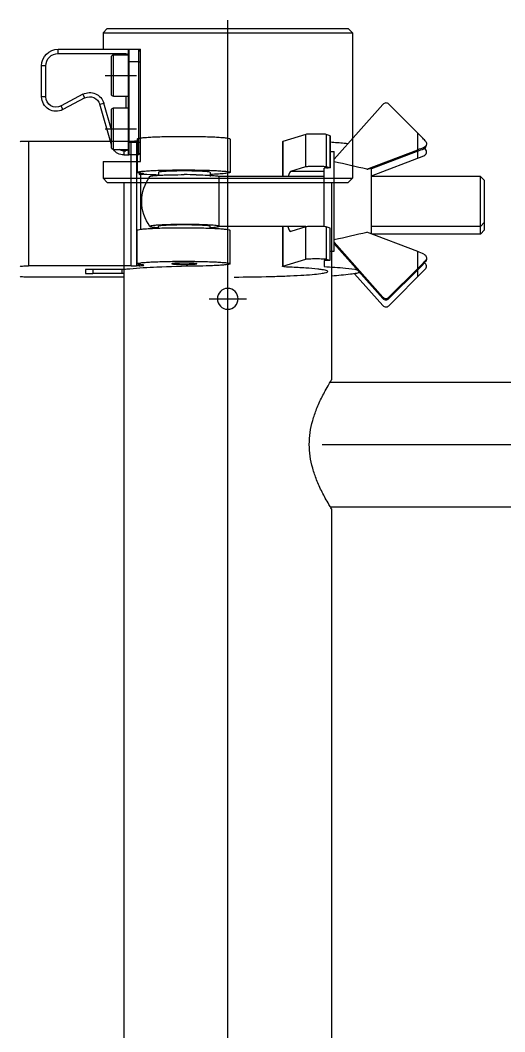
# Model space of a CAD drawing. Header units: millimetres. Extents: x -73584 to -37571, y -61249 to -50748.
# Drawn here: x -48039.7 to -47923, y -52614.4 to -52371.2 of the extents above; entities that cross this region are included whole.
import ezdxf

# ---------------------------------------------------------------- set-up
doc = ezdxf.new("R2010")
doc.units = ezdxf.units.MM
doc.header["$LTSCALE"] = 200
doc.linetypes.add('DOT_CENTER', pattern=[14, 12, -1, 0, -1])
doc.layers.add('1', color=7, linetype='Continuous')

# ---------------------------------------------------------------- blocks, each defined once
blk = doc.blocks.new('23-D0018-A_STEP-LADDER_TUBE-Ø30xS3_STACKING_Absen_4__91', base_point=(-405.2, -368.81))
at = {"color": 7, "linetype": 'Continuous'}
for p, q in [((-405.2, -168.19), (-405.2, -368.81)), ((-375.2, -168.19), (-375.2, -368.81))]:
    blk.add_line(p, q, dxfattribs=at)
at = {"layer": '1', "color": 1, "linetype": 'DOT_CENTER'}
blk.add_line((-390.2, -166.19), (-390.2, -370.81), dxfattribs=at)
blk = doc.blocks.new('DOWEL-PIN_DIN-7_Ø5h8x12_ALUMINUM_3__103', base_point=(-427.7, -146))
at = {"color": 7, "linetype": 'Continuous'}
blk.add_circle((-425.2, -143.5), 2.5, dxfattribs=at)
at = {"layer": '1', "color": 1, "linetype": 'DOT_CENTER'}
for p, q in [((-425.2, -139), (-425.2, -148)), ((-420.7, -143.5), (-429.7, -143.5))]:
    blk.add_line(p, q, dxfattribs=at)
blk = doc.blocks.new('DOWEL-PIN_DIN-7_Ø5h8x12_ALUMINUM__104', base_point=(-427.7, -146))
at = {"color": 7, "linetype": 'Continuous'}
blk.add_circle((-425.2, -143.5), 2.5, dxfattribs=at)
blk = doc.blocks.new('23-D0473-A_TUBE-1m-Ø50xS4-LADDER_STACKING_Absen__107', base_point=(-453.2, -168.5))
at = {"color": 7, "linetype": 'Continuous'}
for p, q in [((-453.2, -118.5), (459.8, -118.5)), ((-453.2, -118.5), (-453.2, -122.55)), ((-453.2, -122.55), (-453.2, -164.45)), ((-453.2, -164.45), (-453.2, -168.5)), ((-453.2, -168.5), (-405.7, -168.5)), ((-374.7, -168.5), (-155.7, -168.5))]:
    blk.add_line(p, q, dxfattribs=at)
blk.add_circle((-425.2, -143.5), 2.5, dxfattribs=at)
for points in [[(-390.2, -163.12), (-393.05, -163.32), (-395.95, -163.94), (-398.72, -164.89), (-401.64, -166.21), (-403.11, -166.98), (-404.62, -167.85), (-405.16, -168.17), (-405.7, -168.5)], [(-374.7, -168.5), (-375.24, -168.17), (-375.78, -167.85), (-377.29, -166.98), (-378.75, -166.21), (-381.68, -164.89), (-384.45, -163.94), (-387.36, -163.32), (-390.2, -163.12)]]:
    blk.add_spline(points, degree=3, dxfattribs=at)
blk = doc.blocks.new('23-D0472-A_BACK-LADDER_STACKING_Absen__109', base_point=(-490.2, -173.5))
at = {"color": 7, "linetype": 'Continuous'}
for p, q in [((-490.2, -114.5), (-489.2, -113.5)), ((-489.2, -113.5), (-485.2, -113.5)), ((-489.2, -113.5), (-489.2, -173.5)), ((-485.2, -113.5), (-485.2, -119.7)), ((-458.2, -113.5), (-454.2, -113.5)), ((-458.2, -113.5), (-458.2, -122.5)), ((-454.2, -113.5), (-454.2, -173.5)), ((-453.2, -114.5), (-454.2, -113.5)), ((-490.2, -114.5), (-490.2, -172.5)), ((-453.2, -114.5), (-453.2, -118.5)), ((-453.2, -118.5), (-453.2, -122.55)), ((-485.2, -119.7), (-485.2, -122)), ((-485.2, -122), (-485.2, -122.5)), ((-484.7, -122.5), (-485.2, -122.5)), ((-482.2, -122.5), (-484.7, -122.5)), ((-462.8, -122.5), (-482.2, -122.5)), ((-460.3, -122.5), (-462.8, -122.5)), ((-458.2, -122.5), (-460.3, -122.5)), ((-453.2, -122.55), (-453.2, -164.45)), ((-453.2, -164.45), (-453.2, -168.5)), ((-453.2, -168.5), (-453.2, -172.5)), ((-490.2, -172.5), (-489.2, -173.5)), ((-453.2, -172.5), (-454.2, -173.5)), ((-489.2, -173.5), (-454.2, -173.5))]:
    blk.add_line(p, q, dxfattribs=at)
blk.add_circle((-425.2, -143.5), 2.5, dxfattribs=at)
at = {"layer": '1', "color": 1, "linetype": 'DOT_CENTER'}
blk.add_line((511.8, -143.5), (-492.2, -143.5), dxfattribs=at)
blk = doc.blocks.new('PH_23_LADDER-1m-KOLOM_STACKING_Absen__110', base_point=(-490.2, -173.5))
for name, p in [('23-D0472-A_BACK-LADDER_STACKING_Absen__109', (-490.2, -173.5)), ('23-D0473-A_TUBE-1m-Ø50xS4-LADDER_STACKING_Absen__107', (-453.2, -168.5)), ('DOWEL-PIN_DIN-7_Ø5h8x12_ALUMINUM_3__103', (-427.7, -146)), ('DOWEL-PIN_DIN-7_Ø5h8x12_ALUMINUM__104', (-427.7, -146))]:
    blk.add_blockref(name, p)
blk = doc.blocks.new('23-A0235-B_WELDING-ASSEMBLY_LADDER-1m_STACKING_Absen__111', base_point=(-490.2, -423.5))
for name, p in [('PH_23_LADDER-1m-KOLOM_STACKING_Absen__110', (-490.2, -173.5)), ('23-D0018-A_STEP-LADDER_TUBE-Ø30xS3_STACKING_Absen_4__91', (-405.2, -368.81))]:
    blk.add_blockref(name, p)
blk = doc.blocks.new('LOW-HEAD-SOCKET-CAP-SCREW_DIN-7984_M6x10_A2-70_STAINLESS-STEEL_2__112', base_point=(-471.1, -119.5))
at = {"color": 7, "linetype": 'Continuous'}
for p, q in [((-471.1, -116), (-471.1, -119.5)), ((-468.1, -115.5), (-470.6, -115.5)), ((-466.1, -115.5), (-468.1, -115.5)), ((-464.1, -115.5), (-466.1, -115.5)), ((-462.24, -115.5), (-464.1, -115.5)), ((-461.6, -115.5), (-462.24, -115.5)), ((-461.1, -116), (-461.1, -119.5)), ((-471.1, -119.5), (-469.1, -119.5)), ((-469.1, -119.5), (-466.1, -119.5)), ((-466.1, -119.5), (-463.1, -119.5)), ((-463.1, -119.5), (-462.8, -119.5)), ((-462.8, -119.5), (-461.3, -119.5)), ((-461.3, -119.5), (-461.1, -119.5))]:
    blk.add_line(p, q, dxfattribs=at)
at = {"color": 140, "linetype": 'Continuous'}
for p, q in [((-466.1, -116), (-471.1, -116)), ((-461.1, -116), (-466.1, -116))]:
    blk.add_line(p, q, dxfattribs=at)
at = {"color": 7, "linetype": 'Continuous'}
for centre, start, end in [((-470.6, -116), 90, 180), ((-461.6, -116), 1.4869, 90), ((-461.6, -116), 0, 1.4869)]:
    blk.add_arc(centre, 0.5, start, end, dxfattribs=at)
blk = doc.blocks.new('LOW-HEAD-SOCKET-CAP-SCREW_DIN-7984_M6x10_A2-70_STAINLESS-STEEL_4__113', base_point=(-471.1, -119.5))
at = {"color": 7, "linetype": 'Continuous'}
for p, q in [((-471.1, -116), (-471.1, -119.5)), ((-468.1, -115.5), (-470.6, -115.5)), ((-466.1, -115.5), (-468.1, -115.5)), ((-464.1, -115.5), (-466.1, -115.5)), ((-462.24, -115.5), (-464.1, -115.5)), ((-461.6, -115.5), (-462.24, -115.5)), ((-461.1, -116), (-461.1, -119.5)), ((-471.1, -119.5), (-469.1, -119.5)), ((-469.1, -119.5), (-466.1, -119.5)), ((-466.1, -119.5), (-463.1, -119.5)), ((-463.1, -119.5), (-462.8, -119.5)), ((-462.8, -119.5), (-461.3, -119.5)), ((-461.3, -119.5), (-461.1, -119.5))]:
    blk.add_line(p, q, dxfattribs=at)
at = {"color": 140, "linetype": 'Continuous'}
for p, q in [((-466.1, -116), (-471.1, -116)), ((-461.1, -116), (-466.1, -116))]:
    blk.add_line(p, q, dxfattribs=at)
at = {"color": 7, "linetype": 'Continuous'}
for centre, start, end in [((-470.6, -116), 90, 180), ((-461.6, -116), 1.4869, 90), ((-461.6, -116), 0, 1.4869)]:
    blk.add_arc(centre, 0.5, start, end, dxfattribs=at)
at = {"layer": '1', "color": 1, "linetype": 'DOT_CENTER'}
blk.add_line((-466.1, -114), (-466.1, -121.5), dxfattribs=at)
blk = doc.blocks.new('LOW-HEAD-SOCKET-CAP-SCREW_DIN-7984_M6x10_A2-70_STAINLESS-STEEL_3__114', base_point=(-483.9, -119.5))
at = {"color": 140, "linetype": 'Continuous'}
for p, q in [((-478.9, -116), (-483.9, -116)), ((-473.9, -116), (-478.9, -116))]:
    blk.add_line(p, q, dxfattribs=at)
at = {"color": 7, "linetype": 'Continuous'}
for p, q in [((-483.9, -116), (-483.9, -119.5)), ((-480.9, -115.5), (-483.4, -115.5)), ((-478.9, -115.5), (-480.9, -115.5)), ((-476.9, -115.5), (-478.9, -115.5)), ((-474.4, -115.5), (-476.9, -115.5)), ((-473.9, -116), (-473.9, -119.5)), ((-483.9, -119.5), (-483.7, -119.5)), ((-483.7, -119.5), (-482.2, -119.5)), ((-482.2, -119.5), (-481.9, -119.5)), ((-481.9, -119.5), (-478.9, -119.5)), ((-478.9, -119.5), (-475.9, -119.5)), ((-475.9, -119.5), (-473.9, -119.5))]:
    blk.add_line(p, q, dxfattribs=at)
for centre, start, end in [((-483.4, -116), 90, 180), ((-474.4, -116), 0, 90)]:
    blk.add_arc(centre, 0.5, start, end, dxfattribs=at)
blk = doc.blocks.new('LOW-HEAD-SOCKET-CAP-SCREW_DIN-7984_M6x10_A2-70_STAINLESS-STEEL__115', base_point=(-483.9, -119.5))
at = {"color": 140, "linetype": 'Continuous'}
for p, q in [((-478.9, -116), (-483.9, -116)), ((-473.9, -116), (-478.9, -116))]:
    blk.add_line(p, q, dxfattribs=at)
at = {"color": 7, "linetype": 'Continuous'}
for p, q in [((-483.9, -116), (-483.9, -119.5)), ((-480.9, -115.5), (-483.4, -115.5)), ((-478.9, -115.5), (-480.9, -115.5)), ((-476.9, -115.5), (-478.9, -115.5)), ((-474.4, -115.5), (-476.9, -115.5)), ((-473.9, -116), (-473.9, -119.5)), ((-483.9, -119.5), (-483.7, -119.5)), ((-483.7, -119.5), (-482.2, -119.5)), ((-482.2, -119.5), (-481.9, -119.5)), ((-481.9, -119.5), (-478.9, -119.5)), ((-478.9, -119.5), (-475.9, -119.5)), ((-475.9, -119.5), (-473.9, -119.5))]:
    blk.add_line(p, q, dxfattribs=at)
for centre, start, end in [((-483.4, -116), 90, 180), ((-474.4, -116), 0, 90)]:
    blk.add_arc(centre, 0.5, start, end, dxfattribs=at)
at = {"layer": '1', "color": 1, "linetype": 'DOT_CENTER'}
blk.add_line((-478.9, -114), (-478.9, -121.5), dxfattribs=at)
blk = doc.blocks.new('23-D0469-A_CLAMP-HOOK_Absen-M2_9__116', base_point=(-485.2, -122.5))
at = {"color": 7, "linetype": 'Continuous'}
for p, q in [((-473.79, -98.7), (-481.2, -98.7)), ((-473.79, -99.7), (-481.2, -99.7)), ((-485.2, -102.7), (-485.2, -113.5)), ((-484.2, -102.7), (-484.2, -119)), ((-474.39, -108.66), (-471.58, -103.37)), ((-473.51, -109.13), (-470.7, -103.84)), ((-485.2, -113.5), (-485.2, -119.7)), ((-465.86, -115.5), (-472.26, -113.66)), ((-462.24, -115.5), (-471.99, -112.7)), ((-460.8, -118.46), (-460.8, -119)), ((-459.8, -118.46), (-459.8, -119.7)), ((-485, -119.5), (-485.2, -119.7)), ((-485.2, -119.7), (-485.2, -122)), ((-485.2, -119.7), (-482.2, -119.7)), ((-485, -119.5), (-483.9, -119.5)), ((-483.9, -119.5), (-483.7, -119.5)), ((-483.7, -119.5), (-482.2, -119.5)), ((-482.2, -119.5), (-481.9, -119.5)), ((-482.2, -119.7), (-462.8, -119.7)), ((-481.9, -119.5), (-478.9, -119.5)), ((-478.9, -119.5), (-475.9, -119.5)), ((-475.9, -119.5), (-473.9, -119.5)), ((-473.9, -119.5), (-471.1, -119.5)), ((-471.1, -119.5), (-469.1, -119.5)), ((-469.1, -119.5), (-466.1, -119.5)), ((-466.1, -119.5), (-463.1, -119.5)), ((-463.1, -119.5), (-462.8, -119.5)), ((-462.8, -119.5), (-461.3, -119.5)), ((-462.8, -119.7), (-459.8, -119.7)), ((-461.3, -119.5), (-461.1, -119.5)), ((-461.1, -119.5), (-460, -119.5)), ((-460, -119.5), (-459.8, -119.7)), ((-459.8, -122), (-459.8, -119.7)), ((-485.2, -122), (-482.2, -122)), ((-484.7, -122.5), (-485.2, -122)), ((-482.2, -122.5), (-484.7, -122.5)), ((-482.2, -122), (-462.8, -122)), ((-462.8, -122.5), (-482.2, -122.5)), ((-462.8, -122), (-459.8, -122)), ((-460.3, -122.5), (-462.8, -122.5)), ((-460.3, -122.5), (-459.8, -122))]:
    blk.add_line(p, q, dxfattribs=at)
at = {"color": 140, "linetype": 'Continuous'}
for p, q in [((-481.2, -99.7), (-481.2, -98.7)), ((-473.79, -99.7), (-473.79, -98.7)), ((-484.2, -102.7), (-485.2, -102.7)), ((-470.7, -103.84), (-471.58, -103.37)), ((-473.51, -109.13), (-474.39, -108.66)), ((-471.99, -112.7), (-472.26, -113.66)), ((-484.2, -119), (-483.9, -119)), ((-473.9, -119), (-471.1, -119)), ((-461.1, -119), (-460.8, -119)), ((-460.8, -118.46), (-459.8, -118.46)), ((-482.2, -119.5), (-482.2, -119.7)), ((-482.2, -122), (-482.2, -119.7)), ((-462.8, -119.5), (-462.8, -119.7)), ((-462.8, -122), (-462.8, -119.7)), ((-482.2, -122), (-482.2, -122.5)), ((-462.8, -122.5), (-462.8, -122))]:
    blk.add_line(p, q, dxfattribs=at)
at = {"color": 7, "linetype": 'Continuous'}
for centre, radius, start, end in [((-481.2, -102.7), 4, 90, 180), ((-481.2, -102.7), 3, 90, 180), ((-473.79, -102.2), 3.5, 332, 90), ((-473.79, -102.2), 2.5, 332, 90), ((-471.3, -110.3), 3.5, 152, 254), ((-471.3, -110.3), 2.5, 152, 254), ((-462.8, -118.46), 3, 0, 55.4858), ((-483.7, -119), 0.5, 180, 246.4218), ((-462.8, -118.46), 2, 0, 31.7883), ((-461.3, -119), 0.5, 293.5782, 0)]:
    blk.add_arc(centre, radius, start, end, dxfattribs=at)
blk = doc.blocks.new('PH_23-CLAMP-HOOK_2__117', base_point=(-485.2, -122.5))
for name, p in [('23-D0469-A_CLAMP-HOOK_Absen-M2_9__116', (-485.2, -122.5)), ('LOW-HEAD-SOCKET-CAP-SCREW_DIN-7984_M6x10_A2-70_STAINLESS-STEEL__115', (-483.9, -119.5)), ('LOW-HEAD-SOCKET-CAP-SCREW_DIN-7984_M6x10_A2-70_STAINLESS-STEEL_4__113', (-471.1, -119.5)), ('LOW-HEAD-SOCKET-CAP-SCREW_DIN-7984_M6x10_A2-70_STAINLESS-STEEL_3__114', (-483.9, -119.5)), ('LOW-HEAD-SOCKET-CAP-SCREW_DIN-7984_M6x10_A2-70_STAINLESS-STEEL_2__112', (-471.1, -119.5))]:
    blk.add_blockref(name, p)
blk = doc.blocks.new('23-A0225-B_LADDER-1m_STACKING_Absen__136', base_point=(-490.2, -463.62))
for name, p in [('PH_23-CLAMP-HOOK_2__117', (-485.2, -122.5)), ('23-A0235-B_WELDING-ASSEMBLY_LADDER-1m_STACKING_Absen__111', (-490.2, -423.5))]:
    blk.add_blockref(name, p)
blk = doc.blocks.new('*u405')
blk.add_blockref('23-A0225-B_LADDER-1m_STACKING_Absen__136', (61276.01, -511.73))

msp = doc.modelspace()

# ---------------------------------------------------------------- linework, layer by layer
at = {"color": 7, "linetype": 'Continuous'}
for p, q in [((-47952.365, -52391.385), (-47964.072, -52404.554)), ((-47943.998, -52398.28), (-47950.909, -52391.344)), ((-48011.473, -52399.757), (-48011.473, -52407.746)), ((-47989.16, -52399.757), (-47989.16, -52407.746)), ((-47970.955, -52398.63), (-47976.45, -52400.341)), ((-47970.955, -52406.369), (-47970.955, -52398.63)), ((-47965.073, -52398.916), (-47965.99, -52398.63)), ((-47965.99, -52398.63), (-47965.99, -52406.369)), ((-47965.066, -52398.92), (-47965.073, -52398.916)), ((-47965.073, -52406.655), (-47965.073, -52398.916)), ((-47965.066, -52398.92), (-47965.066, -52406.659)), ((-47943.998, -52402.333), (-47943.998, -52398.28)), ((-48012.931, -52400.285), (-48037.66, -52400.285)), ((-48037.66, -52400.285), (-48037.66, -52430.242)), ((-48012.931, -52430.242), (-48012.931, -52400.285)), ((-48011.474, -52400.252), (-48011.658, -52400.261)), ((-48011.658, -52400.261), (-48011.658, -52430.217)), ((-47976.523, -52400.387), (-47976.523, -52408.727)), ((-47976.45, -52400.341), (-47976.45, -52408.727)), ((-47942.507, -52402.06), (-47942.507, -52401.785)), ((-47942.157, -52402.11), (-47942.315, -52401.951)), ((-47965.066, -52402.717), (-47964.072, -52402.717)), ((-47964.072, -52426.716), (-47964.072, -52402.717)), ((-47956.211, -52406.998), (-47943.998, -52402.333)), ((-47943.998, -52402.654), (-47955.072, -52406.914)), ((-47955.072, -52408.572), (-47942.507, -52403.749)), ((-47943.998, -52404.321), (-47943.998, -52402.654)), ((-47974.513, -52407.477), (-47970.955, -52406.369)), ((-47966.472, -52420.791), (-47966.472, -52406.713)), ((-47965.99, -52406.369), (-47965.073, -52406.655)), ((-47965.972, -52406.686), (-47965.566, -52406.686)), ((-47965.073, -52406.655), (-47965.066, -52406.659)), ((-47955.072, -52406.727), (-47955.091, -52406.723)), ((-47955.072, -52422.54), (-47955.072, -52406.728)), ((-48011.03, -52407.907), (-48011.03, -52408.222)), ((-48010.701, -52408.208), (-48010.701, -52421.511)), ((-48006.41, -52407.737), (-48006.41, -52408.445)), ((-47993.91, -52407.737), (-47993.91, -52408.736)), ((-47966.472, -52408.727), (-47991.85, -52408.727)), ((-47991.85, -52408.727), (-47991.85, -52420.727)), ((-47974.513, -52407.477), (-47966.472, -52407.477)), ((-47928.91, -52408.727), (-47955.072, -52408.727)), ((-47927.91, -52409.727), (-47928.91, -52408.727)), ((-47928.91, -52422.572), (-47928.91, -52408.727)), ((-47927.91, -52421.572), (-47927.91, -52409.727)), ((-48006.454, -52421.01), (-48006.436, -52421.011)), ((-48006.41, -52421.225), (-48006.41, -52420.719)), ((-48000.16, -52421.127), (-48000.311, -52421.127)), ((-47993.91, -52421.237), (-47993.91, -52420.719)), ((-47993.885, -52421.011), (-47993.866, -52421.01)), ((-47970.955, -52420.727), (-47991.85, -52420.727)), ((-47976.523, -52420.727), (-47976.523, -52430.344)), ((-47976.45, -52420.727), (-47976.45, -52430.298)), ((-47970.955, -52420.848), (-47974.513, -52421.956)), ((-47970.955, -52428.587), (-47970.955, -52420.848)), ((-47965.073, -52421.134), (-47965.99, -52420.848)), ((-47965.99, -52420.848), (-47965.99, -52428.587)), ((-47965.066, -52421.138), (-47965.073, -52421.134)), ((-47965.073, -52428.872), (-47965.073, -52421.134)), ((-47965.066, -52428.877), (-47965.066, -52421.138)), ((-47928.91, -52420.727), (-47955.072, -52420.727)), ((-47927.91, -52419.727), (-47928.91, -52420.727)), ((-47927.91, -52421.572), (-47928.91, -52422.572)), ((-48011.473, -52429.714), (-48011.473, -52421.726)), ((-47989.16, -52429.714), (-47989.16, -52421.726)), ((-47974.513, -52421.956), (-47974.58, -52421.966)), ((-47943.998, -52426.8), (-47956.211, -52422.102)), ((-47928.91, -52422.572), (-47954.988, -52422.572)), ((-47964.072, -52424.525), (-47952.365, -52437.726)), ((-47952.365, -52438.07), (-47964.072, -52424.9)), ((-47976.45, -52430.298), (-47970.955, -52428.587)), ((-47966.472, -52428.931), (-47966.472, -52430.379)), ((-47965.99, -52428.587), (-47965.073, -52428.872)), ((-47965.566, -52428.904), (-47965.972, -52428.904)), ((-47965.073, -52428.872), (-47965.066, -52428.877)), ((-47965.066, -52426.717), (-47964.072, -52426.717)), ((-47964.71, -52426.717), (-47964.71, -52441.119)), ((-47943.998, -52430.853), (-47943.998, -52426.8)), ((-48012.931, -52430.242), (-48037.66, -52430.242)), ((-48023.96, -52431.134), (-48023.96, -52432.032)), ((-48015.089, -52431.073), (-48022.16, -52431.073)), ((-48022.16, -52431.073), (-48022.16, -52432.092)), ((-48015.089, -52432.092), (-48015.089, -52431.073)), ((-48011.03, -52429.875), (-48011.03, -52430.19)), ((-47950.909, -52437.77), (-47943.998, -52430.853)), ((-47950.909, -52439.819), (-47942.157, -52431.035)), ((-47943.998, -52431.174), (-47950.909, -52438.11)), ((-47943.998, -52432.882), (-47943.998, -52431.174)), ((-47942.157, -52429.293), (-47942.157, -52429.045)), ((-48014.71, -52432.923), (-48037.66, -52432.923)), ((-48015.089, -52432.092), (-48022.16, -52432.092)), ((-47959.164, -52432.109), (-47952.365, -52439.776)), ((-47952.365, -52438.07), (-47952.365, -52437.726)), ((-47950.909, -52437.77), (-47950.909, -52438.11)), ((-47964.723, -52441.14), (-47964.71, -52441.119))]:
    msp.add_line(p, q, dxfattribs=at)
for centre, radius, start, end in [((-47951.618, -52392.05), 1.001, 44.88191, 138.29412), ((-47942.865, -52402.816), 1, 291, 44.89564), ((-48477.315, -54649.213), 2301.973, 76.916378, 77.117177), ((-48005.289, -52541.606), 133.508, 92.32351, 92.46449), ((-48000.104, -52552.618), 144.328, 88.89834, 90.02243), ((-48470.759, -50182.228), 2298.216, 282.736611, 282.937627), ((-47998.766, -52721.729), 291.796, 92.40899, 92.53242), ((-47942.865, -52430.329), 1, 315.10436, 58.13171), ((-48015.087, -52468.747), 36.654, 89.40499, 90.00183), ((-47951.616, -52437.062), 1.001, 221.55947, 314.95883), ((-47951.618, -52437.404), 1.001, 221.70612, 315.11864), ((-47951.617, -52439.113), 1, 221.5632, 315.10354)]:
    msp.add_arc(centre, radius, start, end, dxfattribs=at)
for centre, major_axis, ratio, start_param, end_param in [((-47944.072, -52398.366), (-2.999, 3.01), 0.0267377, -2.2364289, -1.5689159), ((-47944.072, -52402.522), (3, 1.153), 0.0467462, 1.0039242, 1.5278866), ((-47944.072, -52402.522), (3, 1.153), 0.0467462, -1.5638098, -1.0398473), ((-47974.513, -52414.717), (0.069, 7.25), 0.171979, 0.0552947, 0.5985129), ((-47974.513, -52414.717), (0.069, 7.25), 0.171979, -3.7313822, -3.1399555), ((-47944.072, -52426.932), (3, -1.153), 0.0467463, 1.0398472, 1.5638096), ((-47944.072, -52431.089), (2.999, 3.01), 0.0267376, 0.8515066, 1.5190195), ((-47944.072, -52431.089), (2.999, 3.01), 0.0267376, -1.5726769, -0.9051639)]:
    msp.add_ellipse(centre, major_axis=major_axis, ratio=ratio, start_param=start_param, end_param=end_param, dxfattribs=at)
for points, knots in [([(-47989.16, -52399.757), (-47989.16, -52399.676), (-47989.574, -52399.609), (-47990.095, -52399.498), (-47991.176, -52399.412), (-47992.521, -52399.323), (-47994.2, -52399.253), (-47996.825, -52399.179), (-48000.317, -52399.145), (-48003.808, -52399.179), (-48006.434, -52399.253), (-48008.112, -52399.323), (-48009.457, -52399.412), (-48010.538, -52399.498), (-48011.059, -52399.609), (-48011.473, -52399.676), (-48011.473, -52399.757)], [0, 0, 0, 0, 0.0108903, 0.0396548, 0.0858834, 0.1479161, 0.2234169, 0.3095076, 0.4999991, 0.6904895, 0.7765794, 0.8520802, 0.914114, 0.9603439, 0.9891094, 1, 1, 1, 1]), ([(-47965.99, -52398.63), (-47966.265, -52398.545), (-47967.111, -52398.563), (-47968.472, -52398.489), (-47969.834, -52398.563), (-47970.68, -52398.545), (-47970.955, -52398.63)], [0, 0, 0, 0, 0.1735892, 0.5, 0.8264108, 1, 1, 1, 1]), ([(-48037.66, -52400.285), (-48037.915, -52400.285), (-48038.373, -52400.297), (-48039.039, -52400.291), (-48039.353, -52400.371), (-48039.66, -52400.34), (-48039.66, -52400.392)], [0, 0, 0, 0, 0.3813644, 0.7047286, 0.9214295, 1, 1, 1, 1]), ([(-48011.658, -52400.261), (-48011.753, -52400.265), (-48012.177, -52400.28), (-48012.601, -52400.285), (-48012.931, -52400.285)], [0, 0, 0, 0, 0.2228971, 1, 1, 1, 1]), ([(-47976.45, -52400.341), (-47976.469, -52400.347), (-47976.495, -52400.355), (-47976.523, -52400.377), (-47976.523, -52400.387)], [0, 0, 0, 0, 0.6687305, 1, 1, 1, 1]), ([(-47960.78, -52400.875), (-47961.08, -52400.84), (-47962.482, -52400.693), (-47963.888, -52400.587), (-47964.995, -52400.513)], [0, 0, 0, 0, 0.2136969, 1, 1, 1, 1]), ([(-47941.865, -52400.881), (-47941.865, -52400.989), (-47941.923, -52401.374), (-47942.246, -52401.693), (-47942.507, -52401.785)], [0, 0, 0, 0, 0.2798199, 1, 1, 1, 1]), ([(-47942.507, -52402.06), (-47942.24, -52401.949), (-47941.927, -52401.607), (-47941.866, -52401.209), (-47941.866, -52401.099)], [0, 0, 0, 0, 0.7250601, 1, 1, 1, 1]), ([(-47970.955, -52406.369), (-47970.68, -52406.283), (-47969.834, -52406.302), (-47968.472, -52406.227), (-47967.111, -52406.302), (-47966.265, -52406.283), (-47965.99, -52406.369)], [0, 0, 0, 0, 0.1735892, 0.5, 0.8264108, 1, 1, 1, 1]), ([(-47965.972, -52406.686), (-47966.09, -52406.686), (-47966.265, -52406.677), (-47966.396, -52406.707), (-47966.472, -52406.7), (-47966.472, -52406.713)], [0, 0, 0, 0, 0.7047364, 0.9214166, 1, 1, 1, 1]), ([(-47965.066, -52406.659), (-47965.066, -52406.672), (-47965.142, -52406.665), (-47965.273, -52406.695), (-47965.448, -52406.686), (-47965.566, -52406.686)], [0, 0, 0, 0, 0.0785834, 0.2952636, 1, 1, 1, 1]), ([(-47956.211, -52406.998), (-47955.964, -52406.922), (-47955.6, -52406.843), (-47955.215, -52406.696), (-47955.091, -52406.723)], [0, 0, 0, 0, 0.671777, 1, 1, 1, 1]), ([(-48011.473, -52407.746), (-48011.473, -52407.664), (-48011.059, -52407.598), (-48010.538, -52407.487), (-48009.457, -52407.4), (-48008.112, -52407.311), (-48006.434, -52407.241), (-48003.808, -52407.167), (-48000.317, -52407.134), (-47996.825, -52407.167), (-47994.2, -52407.241), (-47992.521, -52407.311), (-47991.176, -52407.4), (-47990.095, -52407.487), (-47989.574, -52407.598), (-47989.16, -52407.664), (-47989.16, -52407.746)], [0, 0, 0, 0, 0.0108903, 0.0396548, 0.0858834, 0.1479162, 0.2234169, 0.3095076, 0.4999992, 0.6904895, 0.7765794, 0.8520803, 0.9141141, 0.9603439, 0.9891094, 1, 1, 1, 1]), ([(-48010.219, -52408.021), (-48010.533, -52407.989), (-48010.953, -52407.938), (-48011.336, -52407.847), (-48011.473, -52407.781), (-48011.473, -52407.746)], [0, 0, 0, 0, 0.7267428, 0.9176709, 1, 1, 1, 1]), ([(-48011.03, -52408.222), (-48010.87, -52408.215), (-48010.595, -52408.199), (-48010.213, -52408.177), (-48010.033, -52408.138), (-48009.882, -52408.124), (-48009.882, -52408.095)], [0, 0, 0, 0, 0.416243, 0.7304012, 0.9270866, 1, 1, 1, 1]), ([(-48006.431, -52408.391), (-48006.829, -52408.38), (-48008.253, -52408.337), (-48009.676, -52408.274), (-48010.701, -52408.208)], [0, 0, 0, 0, 0.2791291, 1, 1, 1, 1]), ([(-48009.882, -52408.095), (-48009.882, -52408.064), (-48010.053, -52408.053), (-48010.135, -52408.03), (-48010.219, -52408.021)], [0, 0, 0, 0, 0.2691652, 1, 1, 1, 1]), ([(-48008.464, -52408.719), (-48008.419, -52408.657), (-48008.138, -52408.621), (-48007.662, -52408.53), (-48006.868, -52408.472), (-48005.852, -52408.406), (-48004.619, -52408.357), (-48002.7, -52408.304), (-48001.195, -52408.29), (-48000.16, -52408.29)], [0, 0, 0, 0, 0.0275379, 0.0894164, 0.1842142, 0.3086416, 0.4582166, 0.6274918, 1, 1, 1, 1]), ([(-47993.91, -52407.737), (-47993.91, -52407.692), (-47994.142, -52407.654), (-47994.434, -52407.592), (-47995.04, -52407.544), (-47995.793, -52407.494), (-47996.733, -52407.455), (-47998.204, -52407.413), (-48000.16, -52407.394), (-48002.116, -52407.413), (-48003.587, -52407.455), (-48004.527, -52407.494), (-48005.28, -52407.544), (-48005.886, -52407.592), (-48006.178, -52407.654), (-48006.41, -52407.692), (-48006.41, -52407.737)], [0, 0, 0, 0, 0.0108909, 0.0396568, 0.0858859, 0.1479173, 0.2234142, 0.3095023, 0.4999945, 0.6904864, 0.7765755, 0.8520748, 0.9141094, 0.9603412, 0.9891087, 1, 1, 1, 1]), ([(-47997.329, -52408.317), (-47997.004, -52408.323), (-47995.849, -52408.35), (-47994.695, -52408.393), (-47993.866, -52408.445)], [0, 0, 0, 0, 0.280961, 1, 1, 1, 1]), ([(-47989.16, -52407.746), (-47989.16, -52407.781), (-47989.298, -52407.847), (-47989.517, -52407.899), (-47989.924, -52407.968), (-47990.728, -52408.059), (-47992.076, -52408.157), (-47993.235, -52408.21), (-47993.895, -52408.235)], [0, 0, 0, 0, 0.0223684, 0.0742523, 0.1576159, 0.2717799, 0.5861174, 1, 1, 1, 1]), ([(-47993.866, -52408.445), (-47993.579, -52408.463), (-47993.091, -52408.499), (-47992.425, -52408.563), (-47992.099, -52408.632), (-47991.85, -52408.685), (-47991.85, -52408.736)], [0, 0, 0, 0, 0.4206167, 0.732054, 0.9253996, 1, 1, 1, 1]), ([(-48000.311, -52421.127), (-48001.735, -52421.127), (-48003.804, -52421.147), (-48006.431, -52421.221), (-48008.11, -52421.291), (-48009.456, -52421.38), (-48010.538, -52421.467), (-48011.059, -52421.578), (-48011.473, -52421.644), (-48011.473, -52421.726)], [0, 0, 0, 0, 0.3809454, 0.5531254, 0.7041339, 0.8282112, 0.9206801, 0.9782175, 1, 1, 1, 1]), ([(-48000.16, -52420.273), (-48001.244, -52420.273), (-48003.233, -52420.289), (-48005.598, -52420.38), (-48007.066, -52420.456), (-48007.869, -52420.565), (-48008.197, -52420.573), (-48008.491, -52420.699), (-48008.464, -52420.736)], [0, 0, 0, 0, 0.3894001, 0.7169011, 0.8405979, 0.9306278, 0.9836486, 1, 1, 1, 1]), ([(-48008.464, -52420.736), (-48008.428, -52420.786), (-48008.208, -52420.825), (-48007.83, -52420.901), (-48007.204, -52420.956), (-48006.727, -52420.993), (-48006.454, -52421.01)], [0, 0, 0, 0, 0.0915614, 0.2913356, 0.5967921, 1, 1, 1, 1]), ([(-47993.91, -52420.719), (-47993.91, -52420.673), (-47994.142, -52420.636), (-47994.434, -52420.574), (-47995.04, -52420.525), (-47995.793, -52420.475), (-47996.733, -52420.436), (-47998.204, -52420.394), (-48000.16, -52420.376), (-48002.116, -52420.394), (-48003.587, -52420.436), (-48004.527, -52420.475), (-48005.28, -52420.525), (-48005.886, -52420.574), (-48006.178, -52420.636), (-48006.41, -52420.673), (-48006.41, -52420.719)], [0, 0, 0, 0, 0.0108909, 0.0396568, 0.0858859, 0.1479173, 0.2234142, 0.3095023, 0.4999945, 0.6904864, 0.7765755, 0.8520748, 0.9141094, 0.9603412, 0.9891087, 1, 1, 1, 1]), ([(-47991.85, -52420.719), (-47991.85, -52420.658), (-47992.158, -52420.608), (-47992.547, -52420.526), (-47993.352, -52420.461), (-47994.354, -52420.395), (-47995.605, -52420.343), (-47997.56, -52420.288), (-47999.1, -52420.273), (-48000.16, -52420.273)], [0, 0, 0, 0, 0.0218006, 0.0793718, 0.1718764, 0.2959859, 0.4470113, 0.6191747, 1, 1, 1, 1]), ([(-47989.16, -52421.726), (-47989.16, -52421.645), (-47989.566, -52421.578), (-47990.079, -52421.469), (-47991.142, -52421.383), (-47992.465, -52421.294), (-47994.118, -52421.224), (-47996.71, -52421.149), (-47998.753, -52421.128), (-48000.16, -52421.127)], [0, 0, 0, 0, 0.0217423, 0.0790806, 0.1712574, 0.2950296, 0.4458214, 0.6179884, 1, 1, 1, 1]), ([(-47993.866, -52421.01), (-47993.579, -52420.992), (-47993.091, -52420.955), (-47992.425, -52420.892), (-47992.099, -52420.822), (-47991.85, -52420.77), (-47991.85, -52420.719)], [0, 0, 0, 0, 0.4206166, 0.7320538, 0.9253995, 1, 1, 1, 1]), ([(-47965.99, -52420.848), (-47966.265, -52420.763), (-47967.111, -52420.781), (-47968.472, -52420.707), (-47969.834, -52420.781), (-47970.68, -52420.763), (-47970.955, -52420.848)], [0, 0, 0, 0, 0.1735892, 0.5, 0.8264108, 1, 1, 1, 1]), ([(-47970.955, -52428.587), (-47970.68, -52428.501), (-47969.834, -52428.52), (-47968.472, -52428.445), (-47967.111, -52428.52), (-47966.265, -52428.501), (-47965.99, -52428.587)], [0, 0, 0, 0, 0.1735892, 0.5, 0.8264108, 1, 1, 1, 1]), ([(-47965.972, -52428.904), (-47966.09, -52428.904), (-47966.265, -52428.895), (-47966.396, -52428.925), (-47966.472, -52428.918), (-47966.472, -52428.931)], [0, 0, 0, 0, 0.7047364, 0.9214166, 1, 1, 1, 1]), ([(-47965.066, -52428.877), (-47965.066, -52428.89), (-47965.142, -52428.883), (-47965.273, -52428.913), (-47965.448, -52428.904), (-47965.566, -52428.904)], [0, 0, 0, 0, 0.0785834, 0.2952636, 1, 1, 1, 1]), ([(-47942.507, -52427.395), (-47942.24, -52427.506), (-47941.927, -52427.847), (-47941.866, -52428.246), (-47941.866, -52428.355)], [0, 0, 0, 0, 0.72506, 1, 1, 1, 1]), ([(-48039.66, -52430.349), (-48039.66, -52430.297), (-48039.353, -52430.327), (-48039.039, -52430.248), (-48038.373, -52430.254), (-48037.915, -52430.242), (-48037.66, -52430.242)], [0, 0, 0, 0, 0.0785706, 0.2952718, 0.618636, 1, 1, 1, 1]), ([(-48022.16, -52431.073), (-48022.344, -52431.073), (-48022.944, -52431.08), (-48023.546, -52431.088), (-48023.96, -52431.134)], [0, 0, 0, 0, 0.3067953, 1, 1, 1, 1]), ([(-48013.279, -52431.012), (-48013.382, -52431.023), (-48013.984, -52431.066), (-48014.588, -52431.073), (-48015.089, -52431.073)], [0, 0, 0, 0, 0.1714526, 1, 1, 1, 1]), ([(-47997.337, -52430.291), (-48000.484, -52430.337), (-48005.802, -52430.483), (-48011.12, -52430.766), (-48013.279, -52431.012)], [0, 0, 0, 0, 0.5916357, 1, 1, 1, 1]), ([(-48012.931, -52430.242), (-48012.817, -52430.242), (-48012.392, -52430.24), (-48011.968, -52430.231), (-48011.658, -52430.217)], [0, 0, 0, 0, 0.2695188, 1, 1, 1, 1]), ([(-48011.473, -52429.714), (-48011.473, -52429.633), (-48011.059, -52429.566), (-48010.538, -52429.455), (-48009.457, -52429.369), (-48008.112, -52429.28), (-48006.434, -52429.21), (-48003.808, -52429.136), (-48000.317, -52429.102), (-47996.825, -52429.136), (-47994.2, -52429.21), (-47992.521, -52429.28), (-47991.176, -52429.369), (-47990.095, -52429.455), (-47989.574, -52429.566), (-47989.16, -52429.633), (-47989.16, -52429.714)], [0, 0, 0, 0, 0.0108903, 0.0396548, 0.0858834, 0.1479162, 0.2234169, 0.3095076, 0.4999992, 0.6904895, 0.7765794, 0.8520803, 0.9141141, 0.9603439, 0.9891094, 1, 1, 1, 1]), ([(-48010.219, -52429.99), (-48010.533, -52429.957), (-48010.953, -52429.906), (-48011.336, -52429.815), (-48011.473, -52429.75), (-48011.473, -52429.714)], [0, 0, 0, 0, 0.7267428, 0.9176709, 1, 1, 1, 1]), ([(-48011.03, -52430.19), (-48010.87, -52430.184), (-48010.595, -52430.167), (-48010.213, -52430.145), (-48010.033, -52430.106), (-48009.882, -52430.092), (-48009.882, -52430.064)], [0, 0, 0, 0, 0.416243, 0.7304012, 0.9270866, 1, 1, 1, 1]), ([(-48009.882, -52430.064), (-48009.882, -52430.032), (-48010.053, -52430.021), (-48010.135, -52429.998), (-48010.219, -52429.99)], [0, 0, 0, 0, 0.2691652, 1, 1, 1, 1]), ([(-47997.16, -52429.706), (-47997.16, -52429.684), (-47997.271, -52429.666), (-47997.412, -52429.636), (-47997.702, -52429.613), (-47998.234, -52429.578), (-47999.072, -52429.552), (-48000.16, -52429.541), (-48001.248, -52429.552), (-48002.086, -52429.578), (-48002.618, -52429.613), (-48002.909, -52429.636), (-48003.049, -52429.666), (-48003.16, -52429.684), (-48003.16, -52429.706)], [0, 0, 0, 0, 0.0108955, 0.0396623, 0.0858844, 0.1479197, 0.3094949, 0.4999862, 0.6904787, 0.8520641, 0.9141072, 0.9603344, 0.9891039, 1, 1, 1, 1]), ([(-48003.16, -52429.706), (-48003.16, -52429.727), (-48003.049, -52429.745), (-48002.909, -52429.775), (-48002.618, -52429.798), (-48002.086, -52429.833), (-48001.248, -52429.859), (-48000.16, -52429.871), (-47999.072, -52429.859), (-47998.234, -52429.833), (-47997.702, -52429.798), (-47997.412, -52429.775), (-47997.271, -52429.745), (-47997.16, -52429.727), (-47997.16, -52429.706)], [0, 0, 0, 0, 0.0108955, 0.0396623, 0.0858844, 0.1479197, 0.3094949, 0.4999862, 0.6904787, 0.8520641, 0.9141072, 0.9603344, 0.9891039, 1, 1, 1, 1]), ([(-47989.16, -52429.714), (-47989.16, -52429.773), (-47989.435, -52429.845), (-47989.809, -52429.925), (-47990.557, -52430.008), (-47991.51, -52430.086), (-47992.715, -52430.155), (-47994.679, -52430.238), (-47996.244, -52430.274), (-47997.337, -52430.291)], [0, 0, 0, 0, 0.021399, 0.0757676, 0.163459, 0.2824674, 0.4297762, 0.6015398, 1, 1, 1, 1]), ([(-47976.523, -52430.344), (-47976.523, -52430.334), (-47976.495, -52430.312), (-47976.469, -52430.304), (-47976.45, -52430.298)], [0, 0, 0, 0, 0.3312695, 1, 1, 1, 1]), ([(-47976.402, -52430.402), (-47976.433, -52430.395), (-47976.472, -52430.386), (-47976.523, -52430.358), (-47976.523, -52430.344)], [0, 0, 0, 0, 0.6921785, 1, 1, 1, 1]), ([(-47974.705, -52430.55), (-47974.902, -52430.542), (-47975.468, -52430.507), (-47976.041, -52430.489), (-47976.402, -52430.402)], [0, 0, 0, 0, 0.3470845, 1, 1, 1, 1]), ([(-47965.66, -52431.583), (-47965.66, -52431.513), (-47965.913, -52431.374), (-47966.337, -52431.267), (-47967.103, -52431.124), (-47968.634, -52430.934), (-47971.211, -52430.724), (-47973.434, -52430.607), (-47974.705, -52430.55)], [0, 0, 0, 0, 0.0229578, 0.0745505, 0.1571797, 0.2704305, 0.583676, 1, 1, 1, 1]), ([(-47966.472, -52430.379), (-47964.766, -52430.477), (-47962.062, -52430.684), (-47959.346, -52430.969), (-47958.37, -52431.218)], [0, 0, 0, 0, 0.6292625, 1, 1, 1, 1]), ([(-48037.66, -52432.923), (-48037.915, -52432.923), (-48038.373, -52432.911), (-48039.039, -52432.918), (-48039.353, -52432.838), (-48039.66, -52432.869), (-48039.66, -52432.816)], [0, 0, 0, 0, 0.3813644, 0.7047286, 0.9214296, 1, 1, 1, 1]), ([(-48023.96, -52432.032), (-48023.857, -52432.043), (-48023.257, -52432.085), (-48022.657, -52432.092), (-48022.16, -52432.092)], [0, 0, 0, 0, 0.173169, 1, 1, 1, 1]), ([(-47988.16, -52432.917), (-47985.235, -52432.901), (-47981.014, -52432.84), (-47975.666, -52432.664), (-47972.328, -52432.506), (-47969.597, -52432.316), (-47967.598, -52432.12), (-47966.361, -52431.913), (-47965.825, -52431.755), (-47965.66, -52431.637), (-47965.66, -52431.583)], [0, 0, 0, 0, 0.3877807, 0.5597426, 0.7092051, 0.8311877, 0.9216759, 0.9778785, 0.9928354, 1, 1, 1, 1]), ([(-47957.88, -52431.787), (-47958.14, -52431.907), (-47958.897, -52432.074), (-47961.142, -52432.42), (-47963.135, -52432.568), (-47964.643, -52432.671)], [0, 0, 0, 0, 0.1255935, 0.336292, 1, 1, 1, 1])]:
    msp.add_open_spline(points, degree=3, knots=knots, dxfattribs=at)
for points in [[(-47942.157, -52400.161), (-47941.978, -52400.349), (-47941.866, -52400.622), (-47941.865, -52400.881)], [(-48010.41, -52414.727), (-48010.41, -52412.622), (-48009.698, -52410.424), (-48008.464, -52408.719)], [(-48008.464, -52420.736), (-48009.698, -52419.03), (-48010.41, -52416.832), (-48010.41, -52414.727)], [(-47941.866, -52428.355), (-47941.866, -52428.605), (-47941.977, -52428.873), (-47942.157, -52429.045)], [(-47941.866, -52428.573), (-47941.866, -52428.832), (-47941.978, -52429.106), (-47942.157, -52429.293)]]:
    msp.add_open_spline(points, degree=3, dxfattribs=at)

# ---------------------------------------------------------------- block references
at = {"color": 1, "xscale": -1, "rotation": 90}
msp.add_blockref('*u405', (-48181.319, 8902.855), dxfattribs=at)

doc.saveas('drawing.dxf')
